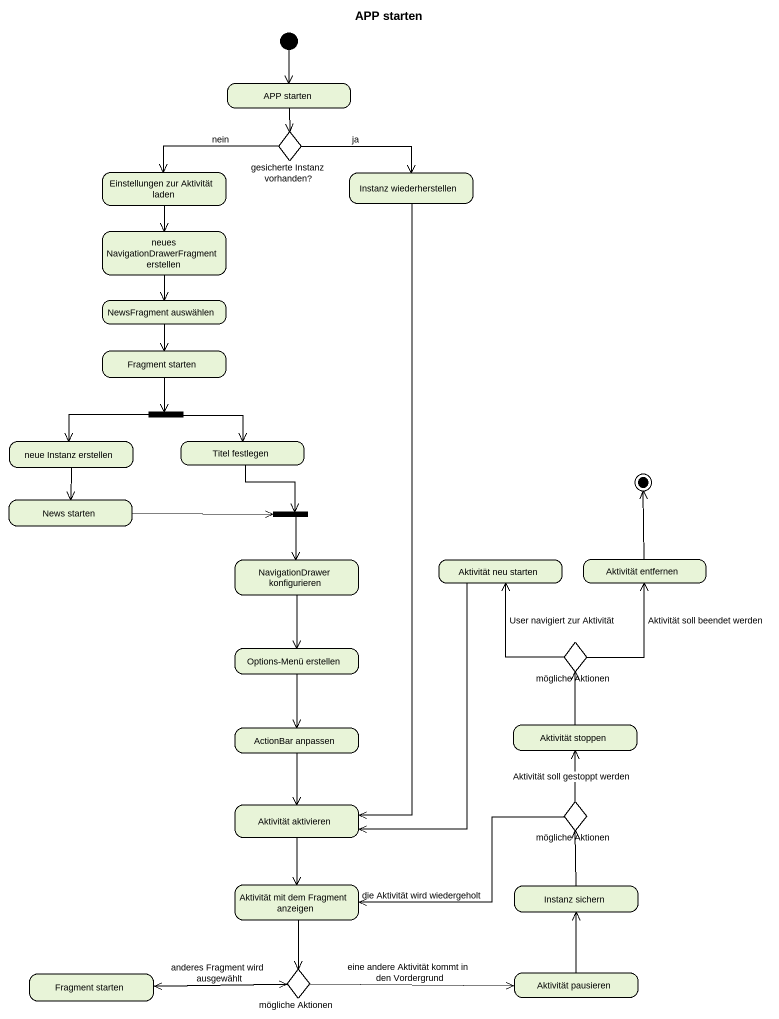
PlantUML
@startuml
title APP starten
hide empty description
state "APP starten" as APP_starten
state "gesicherte Instanz vorhanden?" as gesicherte_Instanz_vorhanden <<choice>>
state "Einstellungen zur Aktivität laden" as Einstellungen_zur_Aktivität
state "Instanz wiederherstellen" as Instanz_wiederherstellen
state "neues NavigationDrawerFragment erstellen" as neues_NavigationDrawerFragme
state "NewsFragment auswählen" as NewsFragment_auswählen
state "Fragment starten" as Fragment_starten
state fork1 <<fork>>
state "neue Instanz erstellen" as neue_Instanz_erstellen
state "Titel festlegen" as Titel_festlegen
state "News starten" as News_starten
state fork2 <<join>>
state "NavigationDrawer konfigurieren" as NavigationDrawer
state "Aktivität neu starten" as Aktivität_neu_starten
state "Aktivität entfernen" as Aktivität_entfernen
state "Options-Menü erstellen" as Options_Menü_erstellen
state "mögliche Aktionen" as mögliche_Aktionen <<choice>>
state "ActionBar anpassen" as ActionBar_anpassen
state "Aktivität stoppen" as Aktivität_stoppen
state "Aktivität aktivieren" as Aktivität_aktivieren
state "mögliche Aktionen" as mögliche_Aktionen_2 <<choice>>
state "Aktivität mit dem Fragment anzeigen" as Aktivität_mit_dem_Fragment
state "Instanz sichern" as Instanz_sichern
state "mögliche Aktionen" as mögliche_Aktionen_3 <<choice>>
state "Aktivität pausieren" as Aktivität_pausieren
state "Fragment starten" as Fragment_starten_2
[*] --> APP_starten
APP_starten --> gesicherte_Instanz_vorhanden
gesicherte_Instanz_vorhanden -left-> Einstellungen_zur_Aktivität : nein
gesicherte_Instanz_vorhanden -right-> Instanz_wiederherstellen : ja
Einstellungen_zur_Aktivität --> neues_NavigationDrawerFragme
Instanz_wiederherstellen --> Aktivität_aktivieren
neues_NavigationDrawerFragme --> NewsFragment_auswählen
NewsFragment_auswählen --> Fragment_starten
Fragment_starten --> fork1
fork1 -left-> neue_Instanz_erstellen
fork1 -right-> Titel_festlegen
neue_Instanz_erstellen --> News_starten
Titel_festlegen --> fork2
News_starten -right-> fork2
fork2 --> NavigationDrawer
NavigationDrawer --> Options_Menü_erstellen
Aktivität_neu_starten --> Aktivität_aktivieren
Options_Menü_erstellen --> ActionBar_anpassen
mögliche_Aktionen -up-> Aktivität_neu_starten : User navigiert zur Aktivität
mögliche_Aktionen -up-> Aktivität_entfernen : Aktivität soll beendet werden
ActionBar_anpassen --> Aktivität_aktivieren
Aktivität_stoppen -up-> mögliche_Aktionen
Aktivität_aktivieren --> Aktivität_mit_dem_Fragment
mögliche_Aktionen_2 -up-> Aktivität_stoppen : Aktivität soll gestoppt werden
mögliche_Aktionen_2 -left-> Aktivität_mit_dem_Fragment : die Aktivität wird wiedergeholt
Aktivität_mit_dem_Fragment --> mögliche_Aktionen_3
Instanz_sichern -up-> mögliche_Aktionen_2
mögliche_Aktionen_3 -right-> Aktivität_pausieren : eine andere Aktivität kommt in den Vordergrund
mögliche_Aktionen_3 -left-> Fragment_starten_2 : anderes Fragment wird ausgewählt
Aktivität_pausieren -up-> Instanz_sichern
Fragment_starten_2 -right-> mögliche_Aktionen_3
Aktivität_entfernen -up-> [*]
@enduml
